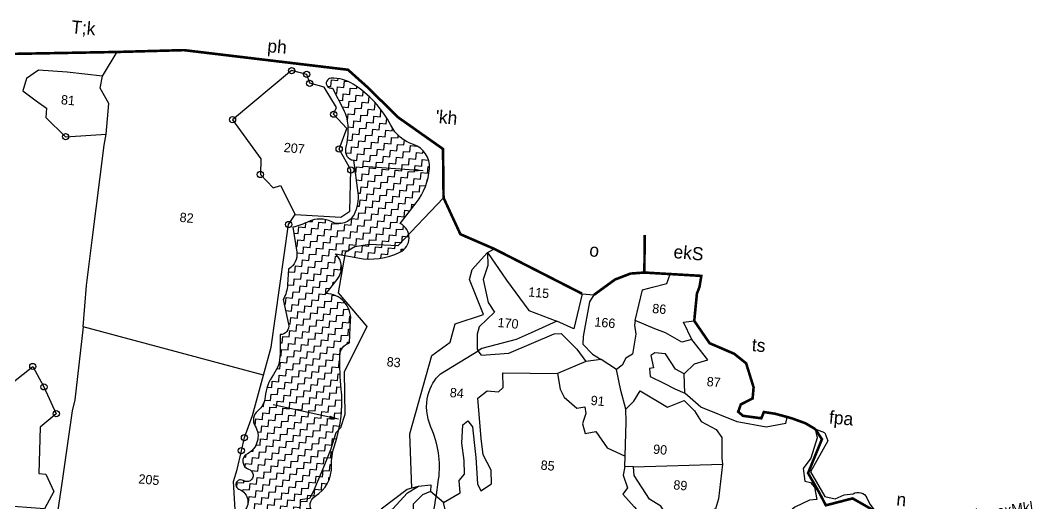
# Model space of a CAD drawing. Header units: metres. Extents: x 333181 to 338057, y 1785471 to 1790230.
# Drawn here: x 335255 to 337208, y 1789138 to 1790071 of the extents above; entities that cross this region are included whole.
import ezdxf

# ---------------------------------------------------------------- set-up
doc = ezdxf.new("R2010")
doc.units = ezdxf.units.M
doc.header["$MEASUREMENT"] = 0
doc.linetypes.add('DASHDOT', pattern=[25.4, 12.7, -6.35, 0, -6.35])
doc.linetypes.add('DIVIDE', pattern=[31.75, 12.7, -6.35, 0, -6.35, 0, -6.35])
for name, color, linetype in [('LINE_WATER', 4, 'Continuous'), ('OFF', 1, 'Continuous'), ('POLY_HATCH', 12, 'Continuous'), ('POLY_PARCEL', 6, 'Continuous'), ('POLY_WATER', 4, 'Continuous'), ('SYM_ARROW', 1, 'Continuous'), ('SYM_STONE', 1, 'Continuous'), ('TEXT_MAPOUT', 7, 'Continuous'), ('TEXT_PARCEL', 7, 'Continuous'), ('V_BOUND_LINE', 7, 'Continuous'), ('V_BOUND_STREAM_LINE', 7, 'DASHDOT'), ('V_DIVIDE_LINE', 7, 'DIVIDE')]:
    doc.layers.add(name, color=color, linetype=linetype)
doc.styles.get("Standard").update_dxf_attribs({"font": 'simplex.shx'})
doc.styles.add('TEXT_MAP', font='', dxfattribs={"height": 0.3})
doc.styles.get('TEXT_MAP').set_extended_font_data('Kruti Dev 050')
doc.dimstyles.get("Standard").update_dxf_attribs({"dimtxt": 0.18, "dimasz": 0.18, "dimexe": 0.18, "dimexo": 0.0625, "dimgap": 0.09, "dimtad": 0, "dimtih": 1, "dimtoh": 1, "dimdec": 4, "dimzin": 0, "dimdsep": 46, "dimtxsty": 'Standard', "dimcen": 0.09, "dimadec": 0, "dimazin": 0, "dimtfac": 1, "dimtdec": 4, "dimtofl": 0, "dimtmove": 0, "dimatfit": 3, "dimfxl": 0, "dimtolj": 1, "dimtzin": 0, "dimarcsym": 0})

# ---------------------------------------------------------------- blocks, each defined once
blk = doc.blocks.new('STONE')
blk.add_circle((0, 0), 0.08510231522929323)
blk = doc.blocks.new('1235')
at = {"layer": 'POLY_HATCH'}
h = blk.add_hatch(dxfattribs=at)
h.set_pattern_fill('ZIGZAG', color=256, scale=10.06796333621954, style=0)
h.set_pattern_definition([(0, (2631.294702193693, 7474.539158878028), (1.258495417027442, 1.258495417027442), [1.258495417027442, -1.258495417027442]), (90, (2632.55319761072, 7474.539158878028), (-1.258495417027442, 1.258495417027442), [1.258495417027442, -1.258495417027442])])
edge = h.paths.add_edge_path()
edge.add_line((2865.769406204802, 7836.837369713709), (2874.886310892623, 7832.51751640748))
edge.add_line((2874.886310892623, 7832.51751640748), (2878.897748667174, 7835.223930472863))
edge.add_arc((2876.855940252432, 7838.250291999745), 3.650732213392522, 304.006528880369, 407.6661915882622)
edge.add_arc((2880.631135487064, 7842.394262500763), 1.955031835591759, 126.4062434474036, 227.6661915882513, ccw=False)
edge.add_arc((2875.498492207068, 7849.354422469091), 6.692965263412561, 306.4062434474069, 367.1015045128464)
edge.add_arc((2892.381968943544, 7851.457820881385), 10.3210310805371, 166.4432715517269, 187.1015045128498, ccw=False)
edge.add_arc((2854.789574136566, 7860.522331200998), 28.3487697291136, 346.4432715517218, 360.2918561706778)
edge.add_arc((2858.862933401766, 7860.54308046612), 24.27535761696593, 0.2918561706752926, 10.72684216493257)
edge.add_arc((2937.138103974298, 7875.371310779028), 55.39194271618056, 183.9919433596131, 190.7268421649343, ccw=False)
edge.add_arc((2884.561839329082, 7871.702249291779), 2.687809896817836, 113.37298706730891, 183.9919433596087, ccw=False)
edge.add_line((2883.495544402052, 7874.169502252062), (2883.35129520498, 7878.567891681801))
edge.add_arc((2878.447344571654, 7878.40706214348), 4.906587200335437, 1.878394143825585, 93.57218622434148)
edge.add_line((2878.141634611694, 7883.304116296221), (2880.071372075946, 7886.188619776944))
edge.add_arc((2876.996068180517, 7888.246003025267), 3.700043226736567, 326.2174137906784, 411.4400631365464)
edge.add_line((2879.302427146847, 7891.139275946744), (2883.659785346221, 7890.712494990457))
edge.add_arc((2884.945541466405, 7903.839837928738), 13.19015926438433, 264.4060138972217, 300.7571626206578)
edge.add_arc((2890.090742901983, 7895.193991772097), 3.129157645411809, 300.7571626206399, 427.6359505860445)
edge.add_line((2891.281356686931, 7898.087789689182), (2894.015386102461, 7902.355597003489))
edge.add_arc((2883.537550356929, 7909.067875471012), 12.44346109954602, 327.3556896418607, 360.5351010223128)
edge.add_arc((2891.471805523783, 7909.141977813784), 4.508859899111309, 0.5351010223103401, 77.11192248946185)
edge.add_arc((2894.16099014776, 7920.894812140175), 7.547707964315133, 212.2599398392102, 257.1119224894643, ccw=False)
edge.add_arc((2870.321812950053, 7905.847628749949), 20.64314334320513, 32.25993983921013, 62.56572206507717)
edge.add_arc((2876.424039575156, 7917.602799153902), 7.398476453845471, 62.56572206507202, 97.60897953525418)
edge.add_arc((2875.572422957253, 7923.97774747519), 0.9668967907317677, 97.60897953527125, 288.0233670082737)
edge.add_line((2875.871585503327, 7923.058295913142), (2878.349299942489, 7919.131913588717))
edge.add_arc((2871.791292341777, 7914.993531540858), 7.754590231923155, 8.535234774247385, 32.2536705482093, ccw=False)
edge.add_arc((2864.388432289456, 7913.882512098646), 15.24035680290477, -8.535234774242213, 8.535234774245623, ccw=False)
edge.add_arc((2881.30163136122, 7911.344183281684), 1.862257500883618, 171.4647652257575, 265.9087470276189)
edge.add_line((2881.168768283664, 7909.486671396872), (2882.547437191472, 7903.288369603654))
edge.add_arc((2875.448073184969, 7901.709280242165), 7.272859995105529, -21.69661211778549, 12.539981250517485, ccw=False)
edge.add_arc((2879.22009808848, 7900.208467576304), 3.213228173040878, 248.0538288623473, 338.3033878822306, ccw=False)
edge.add_arc((2876.142596789445, 7892.570733090791), 5.021211839295797, 68.05382886233811, 120.7351552868871)
edge.add_arc((2865.784095677848, 7909.992078682142), 15.2470349396502, 288.3574401830892, 300.7351552869036, ccw=False)
edge.add_line((2870.586059623889, 7895.520962045482), (2871.782607910985, 7890.797411365932))
edge.add_arc((2868.684594324514, 7890.012636711912), 3.19586599211373, -55.36330549602587, 14.214889724133286, ccw=False)
edge.add_line((2870.50103122858, 7887.383165964196), (2870.586470154226, 7884.395701518744))
edge.add_arc((2863.796035471949, 7884.201500899953), 6.793211100401301, -24.279271616752283, 1.6381637178948267, ccw=False)
edge.add_line((2869.988401275848, 7881.408237073294), (2871.440854008973, 7876.713651051248))
edge.add_arc((2869.86389237593, 7876.225756650509), 1.650711646036369, -85.67421948915518, 17.191486203831687, ccw=False)
edge.add_line((2869.988401275848, 7874.579747394095), (2870.30779928018, 7870.846459038791))
edge.add_arc((2863.461003379071, 7870.260687799401), 6.871807772074294, -30.72880595042858, 4.889979459768483, ccw=False)
edge.add_arc((2876.693594825407, 7862.394749048974), 8.522167309467203, 149.2711940495724, 180.5640971762981)
edge.add_arc((2864.34592935798, 7862.273177995355), 3.826096617764179, -46.581236936999176, 0.5640971762929894, ccw=False)
edge.add_arc((2868.525403795471, 7857.856405896203), 2.254683130712982, 133.4187630630061, 216.7735937495436)
edge.add_arc((2863.695394022589, 7854.246567572385), 3.775236199613413, -58.03289260570699, 36.773593749555516, ccw=False)
edge.add_arc((2866.553015260083, 7849.667570271163), 1.622283177062534, 121.9671073942877, 257.5620096910493)
edge.add_arc((2865.936371250816, 7846.871752836469), 1.240730089113478, -118.24432256907409, 77.56200969105538, ccw=False)
edge.add_arc((2864.911361678416, 7844.963663805538), 0.9252450662081833, 61.75567743090509, 254.6034945653079)
edge.add_arc((2863.95418136677, 7841.487814566801), 2.679990304669191, -51.96238138428998, 74.60349456529599, ccw=False)
edge.add_arc((2866.55517809916, 7838.163192209141), 1.541182260265096, 128.0376186156978, 239.3461560240021)
at = {"layer": 'LINE_WATER'}
blk.add_lwpolyline([(2898.863767611575, 7771.213128045146, 0.07739741803101596), (2905.234881198637, 7779.71608356433, -0.09169818147584101), (2907.981051858947, 7783.172124679013, 0.1474233677737869), (2909.304075835785, 7785.274960765342, -0.1392811132354274), (2912.434709695739, 7790.431591329683, 0.3236843520173026), (2912.984224144734, 7793.194490210823, -0.153024541879509), (2912.43499214436, 7797.528255090294, 0.08619195095135175), (2911.611140146884, 7805.372917785887, -0.0896870887943037), (2911.279556125234, 7808.755994456198, 0.1646927399014003), (2909.96139506096, 7814.022342558861, -0.0780485464492244), (2908.313693730618, 7817.752671316179, -0.04060844735707071), (2906.937787911176, 7825.35789026516, 0.1077054451467883), (2903.642385250492, 7835.561437990968, -0.160729633098569), (2902.428359794947, 7841.306803164186, 0.01760244213150436), (2903.032517393507, 7849.316038721056, 0.1374123590719093), (2900.66805472649, 7859.278507820294, -0.1676780984162661), (2899.569588061132, 7865.532294469104, -0.1459340453144006), (2901.59248566764, 7869.73919010718), (2908.475666980084, 7874.829624856758)], format="xyb", dxfattribs=at)
at = {"layer": 'OFF'}
for points in [[(2927.533974129868, 7887.61977299235), (2929.849865794812, 7887.600561011371)], [(2909.21091451128, 7874.026606935785), (2908.475666980084, 7874.829624856758)], [(2969.075082522249, 7866.012500207023), (2969.227158884489, 7867.298196871409)], [(2976.723042609344, 7864.873843902698), (2974.835804186544, 7865.449950897212)]]:
    blk.add_lwpolyline(points, dxfattribs=at)
at = {"layer": 'POLY_HATCH'}
blk.add_lwpolyline([(2879.31452158666, 7840.949036803704, -0.4730178938828), (2879.470811206395, 7843.967729069162, 0.2712033024261287), (2882.140113672036, 7850.181857260071, -0.09038346566905418), (2882.348499231493, 7853.877153041875, 0.06049950112149926), (2883.137976079186, 7860.666734988967, 0.04556270532280526), (2882.714096303374, 7865.061378339492, -0.02939500175721035), (2881.880550464403, 7871.5151341786, -0.3182705191236904), (2883.495544402052, 7874.169502252062), (2883.35129520498, 7878.567891681801, 0.422898890812717), (2878.141634611694, 7883.304116296221), (2880.071372075946, 7886.188619776944, 0.3899975612838522), (2879.302427146847, 7891.139275946744), (2883.659785346221, 7890.712494990457, 0.1599554337234496), (2891.690995741516, 7892.504973657728, 0.6180875983443808), (2891.281356686931, 7898.087789689182), (2894.015386102461, 7902.355597003489, 0.1457924776449676), (2895.980468788318, 7909.184086682688, 0.3471453221088519), (2892.47749444369, 7913.537248839124, -0.1982410523152953), (2887.778382342303, 7916.866138274458, 0.1330100888421556), (2879.832745915528, 7924.169242249157, 0.1541079443471203), (2875.444394476239, 7924.936130546815, 1.095277816146863), (2875.871585503327, 7923.058295913142), (2878.349299942489, 7919.131913588717, -0.1038622675793047), (2879.459998773601, 7916.144449143267, -0.07462202326128388), (2879.459998773601, 7911.620575054026, 0.4371178132001223), (2881.168768283664, 7909.486671396872), (2882.547437191472, 7903.288369603654, -0.1505065556806565), (2882.205683289459, 7899.020563413621, -0.4154898720315759), (2878.019201140805, 7897.22808474635, 0.2340016514354477), (2873.576404015785, 7896.886659756467, -0.05406054319419532), (2870.586059623889, 7895.520962045482), (2871.782607910985, 7890.797411365932, -0.3132765222614798), (2870.50103122858, 7887.383165964196), (2870.586470154226, 7884.395701518744, -0.1135706903467194), (2869.988401275848, 7881.408237073294), (2871.440854008973, 7876.713651051248, -0.4816206469277632), (2869.988401275848, 7874.579747394095), (2870.30779928018, 7870.846459038791, -0.1566797989080496), (2869.36797830036, 7866.749364781563, 0.1373959563848773), (2868.171840543602, 7862.310846658724, -0.2086619616912602), (2866.975702786844, 7859.494094146078, 0.3806376239554653), (2866.719386009905, 7856.506629700628, -0.4390030659752179), (2865.694126104439, 7851.043837732414, 0.6719398267776628), (2866.203603256202, 7848.083362595974, -1.148407003671283), (2865.349217600885, 7845.778747006016, 1.118908877603121), (2864.665711597432, 7844.071624305147, -0.6162022494634555), (2865.605534377823, 7839.377037158829, 0.5278455716121853)], format="xyb", dxfattribs=at)
at = {"layer": 'POLY_PARCEL'}
for points in [[(2831.309511709135, 7921.455719402599), (2833.715901053078, 7926.363744579782)], [(2831.309511709135, 7921.455719402599), (2824.464190216732, 7921.628374079966), (2818.865995069241, 7921.529386297694), (2816.686167204837, 7919.698114574212), (2816.240293446248, 7917.272917281371), (2818.965078726896, 7915.54063334016), (2821.095363862186, 7914.303287186034), (2821.128418756646, 7912.478964596892), (2825.233253983562, 7909.125438956928), (2830.060240883382, 7909.872698564006), (2833.04346581495, 7910.319607388293)], [(2833.04346581495, 7910.319607388293), (2833.04346581495, 7916.258867578966), (2831.111346194397, 7919.080016000894), (2831.309511709135, 7921.455719402599)], [(2831.837092338937, 7872.721850869837), (2831.837092338937, 7872.721850869837), (2831.818749384869, 7880.773917482296), (2832.103313529945, 7889.624696320992), (2832.845302100784, 7908.155239292821), (2833.04346581495, 7910.319607388293)], [(2899.187009492757, 7903.771098101985), (2899.187009492757, 7903.771098101985), (2891.177548761056, 7893.746230034994), (2891.177548761056, 7893.746230034994), (2885.701092063794, 7893.530261597776), (2882.877721883841, 7892.812201621359), (2881.126826199315, 7891.544025640036), (2880.47024054269, 7883.628854819206), (2886.603923900087, 7877.615556723191), (2883.012058933948, 7868.40714087112), (2883.845278869449, 7860.297040142586), (2883.232466910351, 7857.629495584012), (2882.400790064758, 7856.579970556415), (2881.696638706698, 7853.225560113226), (2880.733646170238, 7850.208174253545), (2879.026522382668, 7844.829356519634), (2878.445539128732, 7843.445054331205), (2876.650871547251, 7843.007751299479), (2876.782187238119, 7840.733780031595), (2875.731650907746, 7839.859175092415), (2871.89186132431, 7833.206894578345)], [(2867.475107972568, 7866.470596676646), (2868.473072948467, 7871.996546955796), (2869.747213333767, 7895.984593313417), (2870.841851065708, 7898.039793330312)], [(2908.582952533156, 7893.96646855193), (2912.746178894951, 7888.929930166678), (2917.581813940435, 7883.484100112363), (2923.120813494165, 7881.903052314571)], [(2938.221781237062, 7883.350168786254), (2939.097948407701, 7889.372391365103), (2940.995417827306, 7890.087949833041), (2943.729058319358, 7890.998285307491), (2944.187231214419, 7892.907148317479)], [(2949.475399100985, 7880.612225595572), (2947.593845504012, 7883.83101264837), (2949.637273822865, 7884.287732397895)], [(2938.221781237062, 7883.350168786254), (2938.207459490111, 7882.466432497919), (2938.622979211723, 7880.746652726284), (2938.266818935891, 7876.773366836807), (2937.079619216834, 7875.94312797745), (2936.486021157876, 7874.519861843241), (2935.444507492072, 7873.589363648312)], [(2949.475399100985, 7880.612225595572), (2947.6142904254, 7879.953916257191), (2944.319903304254, 7881.49448458856), (2942.147009441297, 7882.054690947893), (2938.221781237062, 7883.350168786254)], [(2948.615762978719, 7873.913527667552), (2950.420998115249, 7875.974664972663), (2952.913939988906, 7877.005234749492), (2949.475399100985, 7880.612225595572)], [(2948.615762978719, 7873.913527667552), (2946.814651151281, 7874.638467073356), (2944.677693097434, 7877.425697288854), (2942.590723499993, 7877.430833361935), (2941.867690220693, 7876.857881835842), (2942.600094489368, 7874.519861843241), (2941.828414491923, 7874.34195343593), (2942.065855876192, 7872.800080947331), (2944.855771434778, 7871.732630503468), (2947.052090734979, 7870.843089591191), (2949.045581039853, 7870.134774817243)], [(2935.444507492072, 7873.589363648312), (2932.359130728747, 7875.275962736917), (2929.448398612619, 7874.57805985961), (2924.150864720808, 7871.786447226112)], [(2831.837092338937, 7872.721850869837), (2831.519510580796, 7858.502845833995), (2831.144674775749, 7856.330890016848), (2830.38176536284, 7841.772759374007), (2829.926667275658, 7834.407248103052)], [(2867.475107972568, 7866.470596676646), (2831.837092338937, 7872.721850869837)], [(2937.967996979697, 7866.078376026746), (2936.667014620732, 7869.576421260595), (2935.444507492072, 7873.589363648312)], [(2949.045581039853, 7870.134774817243), (2948.615762978719, 7873.913527667552)], [(2904.354922590191, 7844.955802432956), (2907.435338778603, 7847.092920387971), (2907.007503146863, 7849.486492992268), (2907.948742977148, 7850.768763990132), (2907.629615058564, 7853.418891304051), (2906.871358322814, 7856.743589447874), (2906.787107774461, 7860.278712236416), (2907.671741233026, 7861.162492371415), (2908.640623439373, 7860.068287591697), (2909.230379078417, 7857.038182826207), (2909.862259091351, 7854.218501581162), (2910.578391453211, 7849.168326972011), (2910.578391453211, 7849.168326972011), (2911.336648188961, 7847.863698671847), (2913.274414402226, 7849.378750492456), (2912.979536582704, 7852.030093146), (2911.210271466145, 7854.849773266771), (2910.53910478025, 7857.982871600921), (2909.233218579919, 7865.684387739342), (2909.233218579919, 7865.684387739342), (2910.876108774234, 7867.283610542112), (2913.066626632559, 7867.283610542112), (2913.91778746404, 7868.148023942252), (2913.580783470056, 7871.009790116241), (2924.150864720808, 7871.786447226112)], [(2924.150864720808, 7871.786447226112), (2924.965868272867, 7868.82035971649), (2925.839089708277, 7867.366394170806), (2928.458748612792, 7865.447161539282), (2929.972328953065, 7865.796112415798), (2930.315152394641, 7864.562449381573), (2929.920070961894, 7862.983645633634), (2929.821300603708, 7862.490269462403), (2930.479769658285, 7860.714114121699), (2932.521023727476, 7861.273273782427), (2934.990282682143, 7858.280125010293), (2938.631089513923, 7856.999049105112)], [(2969.075082522249, 7866.012500207023), (2965.292688265764, 7864.981931554467), (2959.619094180181, 7865.497215318608), (2952.380730980902, 7867.754918077891), (2949.045581039853, 7870.134774817243)], [(2937.967996979697, 7866.078376026746), (2939.347359992339, 7867.758245074535), (2940.407992127986, 7869.877467968668), (2945.963688382682, 7867.152752979679), (2949.044574520296, 7868.716941172459), (2951.216346627112, 7866.950922281393), (2952.681028842924, 7864.983071567769), (2955.711408945589, 7863.671172591052), (2956.923560986656, 7862.207899185278), (2957.277105031871, 7858.272200006576), (2957.51146923918, 7857.078763477242)], [(2865.034325058641, 7836.408321097826), (2864.307906030911, 7840.014509212646), (2863.462411598431, 7845.449853168271), (2864.015295131104, 7847.816415102361), (2864.493184854307, 7851.525669863615), (2864.860791364156, 7854.096440334388), (2866.038786560909, 7858.521034330253), (2867.475107972568, 7866.470596676646)], [(2809.469290548945, 7860.777670425445), (2815.831711327226, 7857.668613555258), (2822.816544712673, 7864.232178308824), (2825.326833293664, 7860.483372731035), (2828.162261901998, 7855.508880839318), (2825.257676937503, 7852.607095026757), (2825.810931387937, 7843.6944642829), (2827.194065713451, 7843.6944642829), (2828.992141777077, 7840.447227457146), (2827.476130665069, 7836.950804410119), (2818.831537529461, 7836.81262445455), (2817.655872272431, 7838.885329409432), (2817.033461465835, 7843.376189208116), (2808.734650111034, 7845.172533127589), (2804.633754534902, 7852.662152947314), (2807.123397761285, 7856.876652834862), (2801.660015014817, 7856.807562857079), (2800.830133339166, 7856.738471755021), (2800.548068387548, 7858.29042560386)], [(2938.631089513923, 7856.999049105112), (2938.228572434595, 7863.634718163466), (2937.967996979697, 7866.078376026746)], [(2938.695977987799, 7855.011052545131), (2938.631089513923, 7856.999049105112)], [(2957.51146923918, 7857.078763477242), (2957.323313102278, 7850.311710846292), (2956.947004429616, 7848.337986928041), (2951.114201997642, 7844.202565063817), (2949.326731301069, 7844.296552077678), (2946.316251116345, 7847.962038872598), (2944.05839367866, 7849.089881914651), (2940.671604821274, 7853.413276682322), (2940.389372416491, 7855.105039558992)], [(2940.389372416491, 7855.105039558992), (2957.51146923918, 7857.078763477242)], [(2938.695977987799, 7855.011052545131), (2938.566762699429, 7853.32265771689), (2939.60533700106, 7850.928255381675), (2938.806434031764, 7849.651240251492), (2941.203145147385, 7847.336650500349), (2942.800953293709, 7845.900007445015), (2943.83952759534, 7844.383553184113), (2945.117773229307, 7844.064298712316), (2946.442940706824, 7842.111085866197)], [(2940.389372416491, 7855.105039558992), (2938.695977987799, 7855.011052545131)], [(2901.637732120787, 7846.860727560253), (2900.179739028677, 7846.094101218315), (2898.568272410901, 7844.100873403841), (2898.742899052381, 7841.636563761121), (2900.784090101564, 7838.656157504539), (2901.569162750986, 7836.799939276945), (2901.333221242906, 7835.74396766525), (2899.396706426942, 7835.247233289154)], [(2899.288583899574, 7847.659677888835), (2901.591466432088, 7848.156412264932), (2901.637732120787, 7846.860727560253)], [(2904.354922590191, 7844.955802432956), (2901.637732120787, 7846.860727560253)], [(2906.934623208517, 7837.305620621348), (2904.354922590191, 7844.955802432956)]]:
    blk.add_lwpolyline(points, dxfattribs=at)
blk.add_lwpolyline([(2870.841851065708, 7898.039793330312), (2879.720028761099, 7898.286438693536), (2879.720028761099, 7898.286438693536), (2881.363550956065, 7899.618577965603), (2880.829126884009, 7907.56414464407), (2880.829126884009, 7907.56414464407), (2878.219200965515, 7911.414517087479), (2878.219200965515, 7911.414517087479), (2879.335981468063, 7915.482723137799), (2879.335981468063, 7915.482723137799), (2879.335981468063, 7915.482723137799), (2876.564728598087, 7918.030821509698), (2877.02251313818, 7919.351103069437), (2874.281511909199, 7923.097512820453), (2874.281511909199, 7923.097512820453), (2871.428605151802, 7923.593192628032), (2870.684367666965, 7925.266112681281), (2867.707421328761, 7925.730812009017), (2867.707421328761, 7925.730812009017), (2857.152720561094, 7915.256865591105), (2863.263502447599, 7908.19916128462), (2863.449562719094, 7905.153617995787), (2863.449562719094, 7905.153617995787), (2866.151450129993, 7902.823773709079), (2867.515883718289, 7903.38141335207)], close=True, dxfattribs=at)
at = {"layer": 'POLY_WATER'}
for points in [[(2902.939160130709, 7876.005998526221), (2903.543211144884, 7879.644335648566), (2908.882936949271, 7881.921494601179), (2905.583108372001, 7888.453345934009), (2905.943089138418, 7890.430879361613), (2908.582952533156, 7893.96646855193), (2909.872915326769, 7894.75927840734)], [(2908.582952533156, 7893.96646855193), (2908.882936949271, 7891.449608076523), (2908.226652612438, 7888.645965274628), (2909.592057278546, 7884.297928763399), (2910.957461944654, 7882.592815297846), (2908.226652612438, 7879.438358626055), (2908.004775596045, 7878.000161997503), (2908.225341219923, 7875.135571485654), (2908.475666980084, 7874.829624856758)], [(2927.533974129868, 7887.61977299235), (2926.524512371497, 7880.679181152092), (2923.120813494165, 7881.903052314571), (2918.409381470351, 7879.21400445695), (2915.573974234824, 7877.651148396461), (2909.120980360636, 7875.30686430573), (2908.475666980084, 7874.829624856758)], [(2929.849865794812, 7887.600561011371), (2929.08557585138, 7886.14532169007), (2928.468775407658, 7879.367056921358), (2928.53730780908, 7877.860777393314), (2930.593308552243, 7876.149093981034), (2932.359130728747, 7875.275962736917)], [(2909.21091451128, 7874.026606935785), (2914.419445459013, 7874.916681703629), (2922.8490434282, 7879.367056921358), (2924.151176717066, 7879.572459427093), (2927.440776139942, 7876.833767621647), (2929.448398612619, 7874.57805985961)], [(2898.028399511507, 7847.219807580965), (2896.69909737419, 7857.630364106605), (2899.63933155344, 7873.129587145105), (2902.939160130709, 7876.005998526221)], [(2974.835804186544, 7865.449950897212), (2975.319703609044, 7863.798531513703), (2974.487262990433, 7859.791546368453), (2973.14594467506, 7857.663247553292), (2973.700904351556, 7855.243934284939), (2974.836049244741, 7855.092727636449), (2975.643264323159, 7854.235888583171), (2976.312144955172, 7851.862474089521), (2974.949166228774, 7851.667950044543), (2972.223208775978, 7850.033951214682), (2970.353979522225, 7848.205428339842), (2968.796290578097, 7847.738570407037), (2967.238599833397, 7847.89419009273), (2963.694855144763, 7845.754428970778), (2961.650106165987, 7845.350781065489), (2957.833765732074, 7842.977591539271), (2953.939539770611, 7841.849353877229), (2949.50012411916, 7841.538115630116), (2946.442940706824, 7842.111085866197), (2940.161862553672, 7839.493065554143), (2935.333022865618, 7836.769733421526), (2931.39985414038, 7834.163115491043), (2930.314021635641, 7833.881818895084)], [(2892.446806751318, 7842.703664725635), (2897.100182408672, 7846.895811230383), (2899.288583899574, 7847.659677888835)], [(2899.396706426942, 7835.247233289154), (2897.512530627872, 7837.626329748203), (2894.790941361914, 7839.011957455057), (2893.503446200476, 7840.356116334831), (2894.654886566448, 7842.813644359958), (2897.221223341944, 7846.221762471262), (2899.288583899574, 7847.659677888835)]]:
    blk.add_lwpolyline(points, dxfattribs=at)
blk.add_lwpolyline([(2976.723042609344, 7864.873843902698), (2977.45563399671, 7863.392757508006), (2974.658066008586, 7857.104291230738), (2977.792580372402, 7852.628868831123), (2979.824147366083, 7852.329418591384), (2981.522669822853, 7853.227770434876), (2983.205849608541, 7853.594534300311, -0.4524517886725411), (2985.936807248825, 7853.062177319198), (2986.636199695999, 7851.864375235966), (2987.801853774622, 7850.600027405821)], format="xyb", dxfattribs=at)
at = {"layer": 'V_BOUND_LINE', "const_width": 0.503398166810977}
for points in [[(2757.229255773738, 7893.464584870944), (2763.530912825035, 7893.003434180118), (2774.486538642951, 7895.846311571986), (2775.838206620119, 7898.262755977871), (2779.252945960358, 7898.618115651855), (2781.493009621061, 7900.996008015907), (2785.47687475793, 7901.848871233468), (2788.678193302963, 7904.265317016556), (2788.464772507758, 7906.539617552848), (2793.160041030528, 7909.595710749105), (2813.535203765994, 7924.209299260743), (2833.715901053078, 7926.363744579782), (2846.592318439143, 7927.85625383331), (2878.575820266298, 7926.85905423908), (2878.575820266298, 7926.85905423908), (2882.599645144662, 7923.845533140028), (2889.073423235012, 7918.515139407479), (2898.250539485348, 7913.18474567493), (2899.187009492757, 7903.771098101985), (2903.050157258553, 7897.031340988859), (2909.872915326769, 7894.75927840734), (2927.533974129868, 7887.61977299235)], [(2929.849865794812, 7887.600561011371), (2933.655135127282, 7890.913388247643), (2936.536270646757, 7892.325413761499), (2939.199960061746, 7892.759882726622), (2950.235245096078, 7893.085735827668), (2950.072161620538, 7890.913388247643), (2949.691634246161, 7889.609981352271), (2949.637273822864, 7884.287732397895), (2952.976500566657, 7880.232872350463), (2957.923354227908, 7878.603612354046), (2960.369599744059, 7876.974352357629), (2962.217873986997, 7872.466734090062), (2962.217873986997, 7870.29438788724), (2960.047793360895, 7868.955798965625), (2959.667265986518, 7867.489466208332), (2960.645764634109, 7866.783452762803), (2964.233590067743, 7866.620526900881), (2964.614117442119, 7867.869626552815), (2966.823129689147, 7867.73487250033), (2970.071100126738, 7867.144900657933), (2972.839255445117, 7866.407437233441), (2974.835804186544, 7865.449950897212)]]:
    blk.add_lwpolyline(points, dxfattribs=at)
at = {"layer": 'V_BOUND_STREAM_LINE', "ltscale": 10, "const_width": 0.5}
blk.add_lwpolyline([(2987.801853774622, 7850.600027405821), (2983.19937963721, 7852.709203844695), (2978.165021304389, 7850.918301446703), (2976.546747023375, 7853.442890410483), (2974.18212539141, 7856.834172818631), (2976.28045558815, 7863.603308720517), (2974.835804186544, 7865.449950897212)], dxfattribs=at)
at = {"layer": 'V_DIVIDE_LINE', "const_width": 0.503398166810977}
blk.add_lwpolyline([(2939.199960061746, 7892.759882726622), (2938.616691849279, 7900.022554413322)], dxfattribs=at)
at = {"layer": 'SYM_STONE', "xscale": 7.047574335353677, "yscale": 7.047574335353677, "zscale": 7.047574335353677}
for p in [(2867.707421328761, 7925.730812009017), (2870.684367666965, 7925.266112681281), (2871.428605151802, 7923.593192628032), (2876.564728598087, 7918.030821509698), (2857.152720561094, 7915.256865591105), (2878.219200965515, 7911.414517087479), (2825.233253983562, 7909.125438956928), (2880.829126884009, 7907.56414464407), (2863.449562719094, 7905.153617995787), (2869.747213333767, 7895.984593313417), (2822.816544712673, 7864.232178308824), (2825.326833293664, 7860.483372731035), (2828.162261901997, 7855.508880839318), (2864.860791364156, 7854.096440334388), (2864.493184854307, 7851.525669863615)]:
    blk.add_blockref('STONE', p, dxfattribs=at)
at = {"layer": 'TEXT_MAPOUT', "style": 'TEXT_MAP'}
for s, p in [('T;k', (2824.493654398524, 7929.212380524821)), ('ph', (2862.648392447412, 7928.880767484378)), ("'kh", (2896.294017339955, 7918.095771168282)), ('ekS', (2944.493327712826, 7896.056863122463)), ('o', (2928.218236557484, 7894.962733623704)), ('ts', (2961.18365120731, 7879.426163665227)), ('fpa', (2977.302252140812, 7866.765514823615)), ('n', (2991.699449605096, 7852.072910220486))]:
    blk.add_text(s, height=2.516990834054885, dxfattribs=at).set_placement(p)
blk.add_text('lMd nsoxMkl', height=2.013592667243908, rotation=12.81155693997464, dxfattribs=at).set_placement((3003.770672319982, 7849.905981120736))
at = {"layer": 'TEXT_PARCEL', "style": 'TEXT_MAP'}
for s, p in [('81', (2823.735879874907, 7915.323085817939)), ('207', (2867.530623454382, 7909.901819367765)), ('82', (2848.619449807582, 7894.648571033462)), ('115', (2917.138291695725, 7886.166466848191)), ('86', (2941.345051895325, 7885.091537795815)), ('166', (2930.416592107901, 7881.513669096264)), ('170', (2911.746259811852, 7879.752780318988)), ('83', (2891.020953214136, 7870.293005186517)), ('87', (2953.091921888912, 7871.907393754365)), ('84', (2903.71960406582, 7865.426980896722)), ('91', (2931.030395235883, 7866.295913559452)), ('90', (2943.902999876151, 7857.954158618734)), ('85', (2922.483731398729, 7852.963410513373)), ('89', (2948.414349735191, 7851.410652046011)), ('205', (2845.13206808772, 7843.45762593385))]:
    blk.add_text(s, height=1.812233400519517, dxfattribs=at).set_placement(p)
at = {"layer": 'SYM_ARROW'}
for points in [[(2894.811037497872, 7908.658359434058), (2883.151001373469, 7908.425437176896)], [(2882.684599279198, 7859.278873305816), (2869.858560238027, 7860.909327906316)]]:
    blk.add_leader(points, dimstyle='Standard', override={"dimtxt": 2.5, "dimasz": 1.8, "dimexe": 1.25, "dimexo": 0.625, "dimgap": 0.625, "dimtad": 1, "dimtih": 0, "dimtoh": 0, "dimzin": 8, "dimlunit": 6, "dimcen": 2.5, "dimtofl": 1}, dxfattribs=at)

msp = doc.modelspace()

# ---------------------------------------------------------------- block references
at = {"xscale": 9.965946763787475, "yscale": 9.965946763787475, "zscale": 9.965946763787475, "rotation": 354.9611497791353}
msp.add_blockref('1235', (300371.6100242138, 1713802.055242656), dxfattribs=at)

doc.saveas('drawing.dxf')
